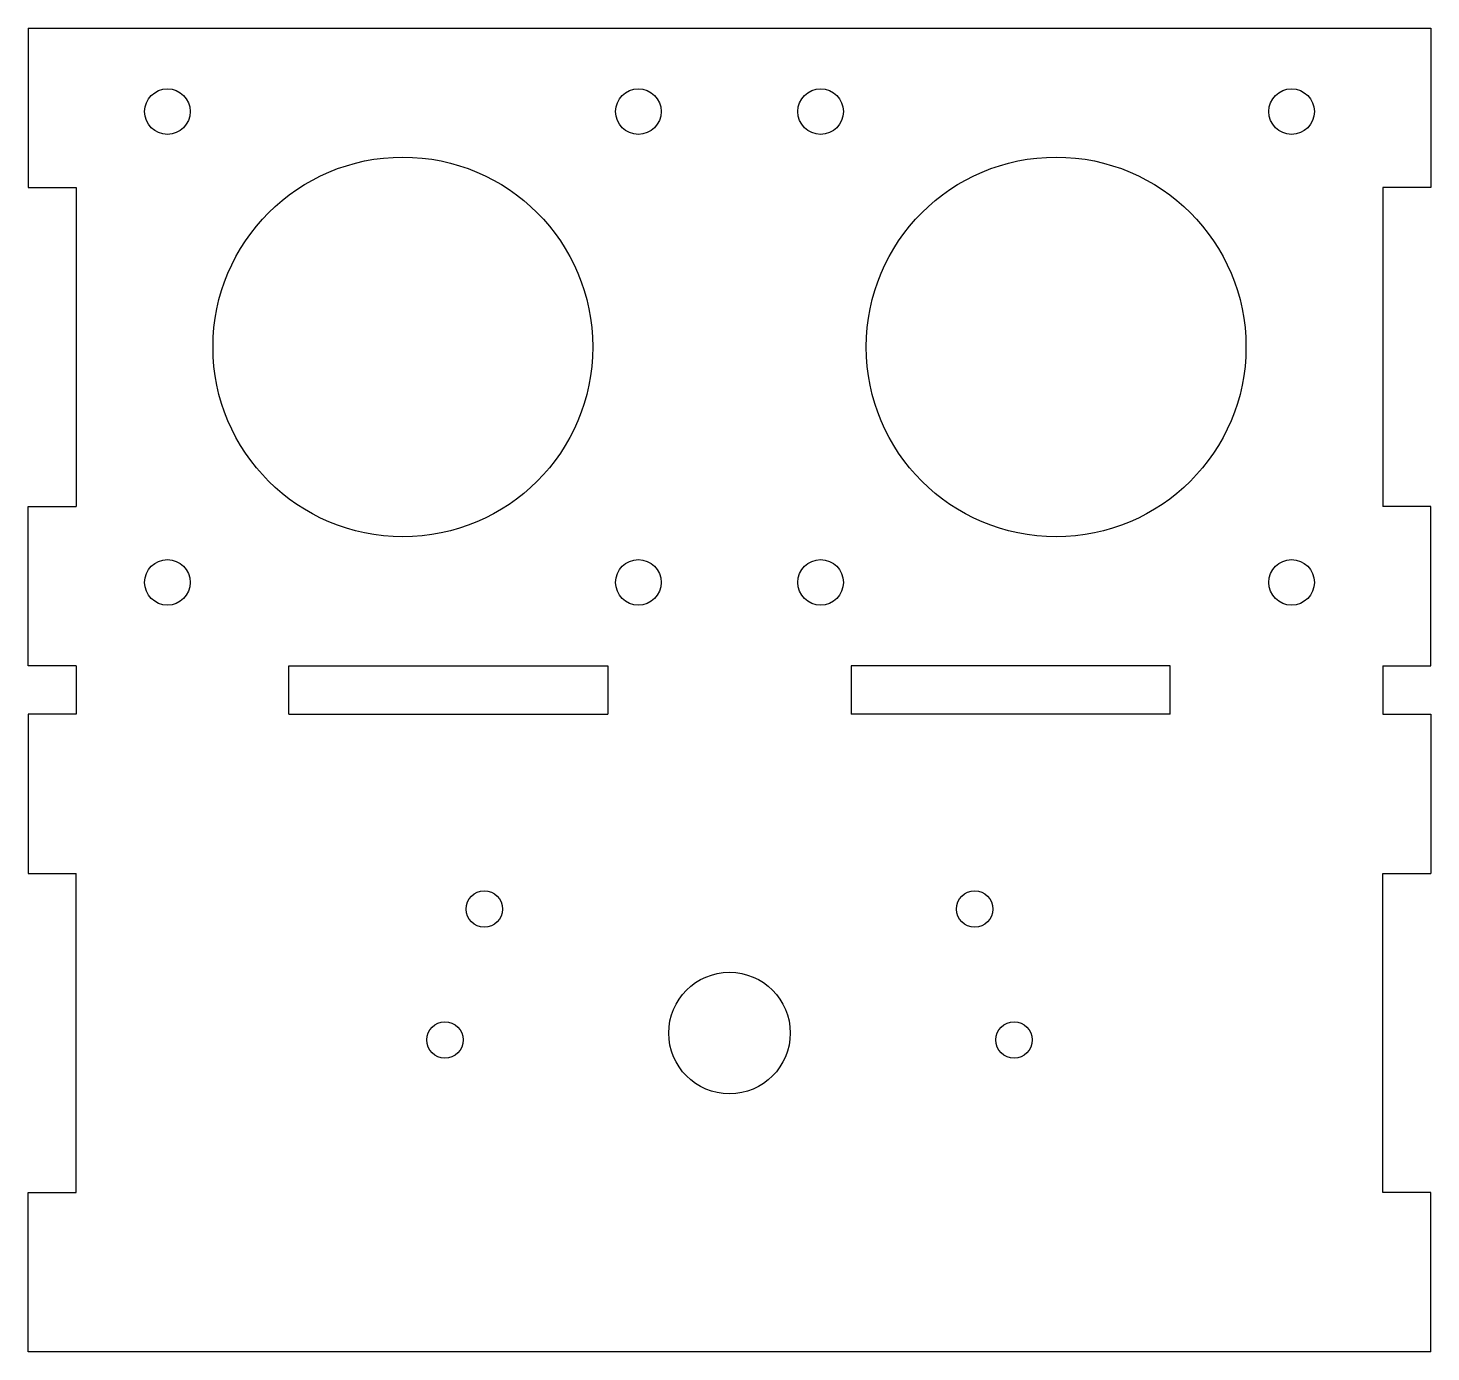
# Model space of a CAD drawing. Extents: x -46.2 to 46.2, y -66.2 to 21.
import ezdxf

# ---------------------------------------------------------------- set-up
doc = ezdxf.new("R2010")
doc.units = 0
doc.layers.get('0').update_dxf_attribs({"linetype": 'CONTINUOUS'})

msp = doc.modelspace()

# ---------------------------------------------------------------- linework, layer by layer
at = {"color": 7, "linetype": 'CONTINUOUS'}
for p, q in [((-46.175, 21), (-46.175, 10.5)), ((-46.175, 21), (46.175, 21)), ((46.175, 21), (46.175, 10.5)), ((-46.175, 10.5), (-43, 10.5)), ((-43, 10.5), (-43, -10.5)), ((46.175, 10.5), (43, 10.5)), ((43, 10.5), (43, -10.5)), ((-46.175, -21), (-46.175, -10.5)), ((-46.175, -10.5), (-43, -10.5)), ((46.175, -10.5), (43, -10.5)), ((46.175, -21), (46.175, -10.5)), ((-43, -21), (-46.175, -21)), ((-43, -21), (-43, -24.175)), ((-29, -21), (-8, -21)), ((-29, -24.175), (-29, -21)), ((-8, -21), (-8, -24.175)), ((29, -21), (8, -21)), ((8, -21), (8, -24.175)), ((29, -24.175), (29, -21)), ((43, -21), (46.175, -21)), ((43, -21), (43, -24.175)), ((-46.175, -24.175), (-46.175, -34.675)), ((-43, -24.175), (-46.175, -24.175)), ((-29, -24.175), (-8, -24.175)), ((29, -24.175), (8, -24.175)), ((43, -24.175), (46.175, -24.175)), ((46.175, -24.175), (46.175, -34.675)), ((-46.175, -34.675), (-43, -34.675)), ((-43, -55.675), (-43, -34.675)), ((43, -34.675), (46.175, -34.675)), ((43, -55.675), (43, -34.675)), ((-46.175, -66.175), (-46.175, -55.675)), ((-46.175, -55.675), (-43, -55.675)), ((46.175, -55.675), (43, -55.675)), ((46.175, -66.175), (46.175, -55.675)), ((46.175, -66.175), (-46.175, -66.175))]:
    msp.add_line(p, q, dxfattribs=at)
for centre, radius in [((-37, 15.5), 1.5), ((-6, 15.5), 1.5), ((6, 15.5), 1.5), ((37, 15.5), 1.5), ((-21.5, 0), 12.5), ((21.5, 0), 12.5), ((-37, -15.5), 1.5), ((-6, -15.5), 1.5), ((6, -15.5), 1.5), ((37, -15.5), 1.5), ((-16.14, -37.014), 1.2), ((16.14, -37.014), 1.2), ((0, -45.175), 4), ((-18.735, -45.632), 1.2), ((18.735, -45.632), 1.2)]:
    msp.add_circle(centre, radius, dxfattribs=at)

doc.saveas('drawing.dxf')
